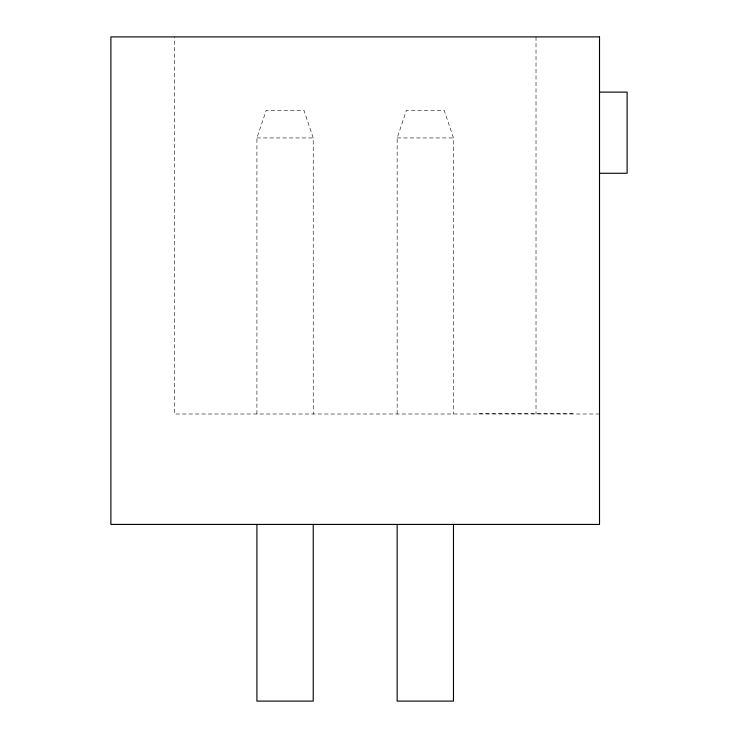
<?xml version="1.0" encoding="UTF-8"?>
<svg xmlns="http://www.w3.org/2000/svg" width="738" height="738" viewBox="0 0 738 738"><rect width="100%" height="100%" fill="white"/><g stroke="black" fill="none" stroke-linecap="round" stroke-linejoin="round"><path stroke-width="0.55" stroke-dasharray="3.69 2.77" d="M256.916 414L256.916 137.941L266.215 110.331L303.945 110.331L313.235 137.941L313.235 414M397.155 414L397.155 137.941L406.454 110.331L444.184 110.331L453.473 137.941L453.473 414M256.916 137.941L313.235 137.941M397.155 137.941L453.473 137.941M478.851 413.446L574.607 413.446M599.514 414L174.38 414L174.38 36.9M536.019 36.9L536.019 414"/><path stroke-width="1.11" d="M599.514 92.112L627.115 92.112L627.115 173.273L599.514 173.273M453.473 524.423L453.473 701.1L397.155 701.1L397.155 524.423M313.235 524.423L313.235 701.1L256.916 701.1L256.916 524.423M599.514 36.9L110.885 36.9L110.885 524.423L599.514 524.423L599.514 36.9"/></g></svg>
